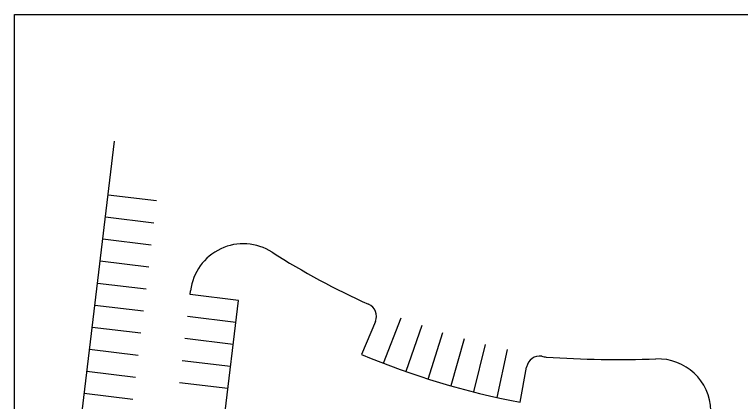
# Model space of a CAD drawing. Extents: x 34838826 to 35164760, y 36533342 to 36641385.
# Drawn here: x 34838826 to 34920733, y 36594052 to 36637694 of the extents above; entities that cross this region are included whole.
import ezdxf

# ---------------------------------------------------------------- set-up
doc = ezdxf.new("R2010")
doc.units = 0
doc.header["$LTSCALE"] = 1000
doc.header["$MEASUREMENT"] = 0
doc.layers.add('TEXT', color=7, linetype='CONTINUOUS')
doc.layers.add('道路边线', color=8, linetype='CONTINUOUS')

msp = doc.modelspace()

# ---------------------------------------------------------------- linework, layer by layer
at = {"layer": 'TEXT'}
msp.add_lwpolyline([(34838826.3, 36637693.6), (35164760.4, 36637693.6), (35164760.4, 36533342.2), (34838826.3, 36533342.2)], close=True, dxfattribs=at)
at = {"layer": '道路边线'}
for p, q in [((34845491.6, 36585112.4), (34850108.2, 36623456.7)), ((34854837.1, 36616721.9), (34849376.5, 36617379.4)), ((34854538.2, 36614239.9), (34849077.7, 36614897.3)), ((34854239.4, 36611757.8), (34848778.8, 36612415.2)), ((34853940.5, 36609275.7), (34848480, 36609933.2)), ((34853641.7, 36606793.6), (34848181.1, 36607451.1)), ((34858605.9, 36606196), (34858657.8, 36606627.3)), ((34864066.4, 36605538.5), (34858605.9, 36606196)), ((34861675.7, 36585681.9), (34864066.4, 36605538.5)), ((34853342.9, 36604311.6), (34847882.3, 36604969)), ((34863767.6, 36603056.5), (34858307, 36603713.9)), ((34880399.2, 36598455.5), (34882383.1, 36603585.2)), ((34879486.6, 36603153.8), (34877924.1, 36599456.9)), ((34884728.7, 36602719.4), (34882904, 36597530.9)), ((34853044, 36601829.5), (34847583.5, 36602486.9)), ((34885436.1, 36596684.1), (34887099.9, 36601926.4)), ((34863468.8, 36600574.4), (34858008.2, 36601231.8)), ((34889494.4, 36601206.9), (34887993.2, 36595915.8)), ((34890572.7, 36595226.7), (34891910, 36600561.7)), ((34852745.2, 36599347.4), (34847284.6, 36600004.9)), ((34894344.4, 36599991.2), (34893172.3, 36594617.5)), ((34863169.9, 36598092.3), (34857709.4, 36598749.7)), ((34895789.5, 36594088.9), (34896523.4, 36598034.8)), ((34852446.4, 36596865.3), (34846985.8, 36597522.8)), ((34862871.1, 36595610.2), (34857410.5, 36596267.7)), ((34852147.5, 36594383.3), (34846687, 36595040.7))]:
    msp.add_line(p, q, dxfattribs=at)
for centre, radius, start, end in [((34864614.8, 36605910.1), 6000, 57.316964, 173.134779), ((34911612.9, 36679164.9), 81035, 237.316964, 246.047155), ((34878105, 36603737.8), 1500, 337.088512, 66.047155), ((34911612.9, 36679164.9), 86535, 247.088512, 259.463847), ((34897998.1, 36597760.6), 1500, 80.505204, 169.463847), ((34911612.9, 36679164.9), 81035, 260.505204, 260.850904), ((34907008.6, 36720259.8), 121381.7, 266.088292, 271.93304), ((34911297.9, 36592950.3), 6000, 1.909436, 91.861532)]:
    msp.add_arc(centre, radius, start, end, dxfattribs=at)

doc.saveas('drawing.dxf')
